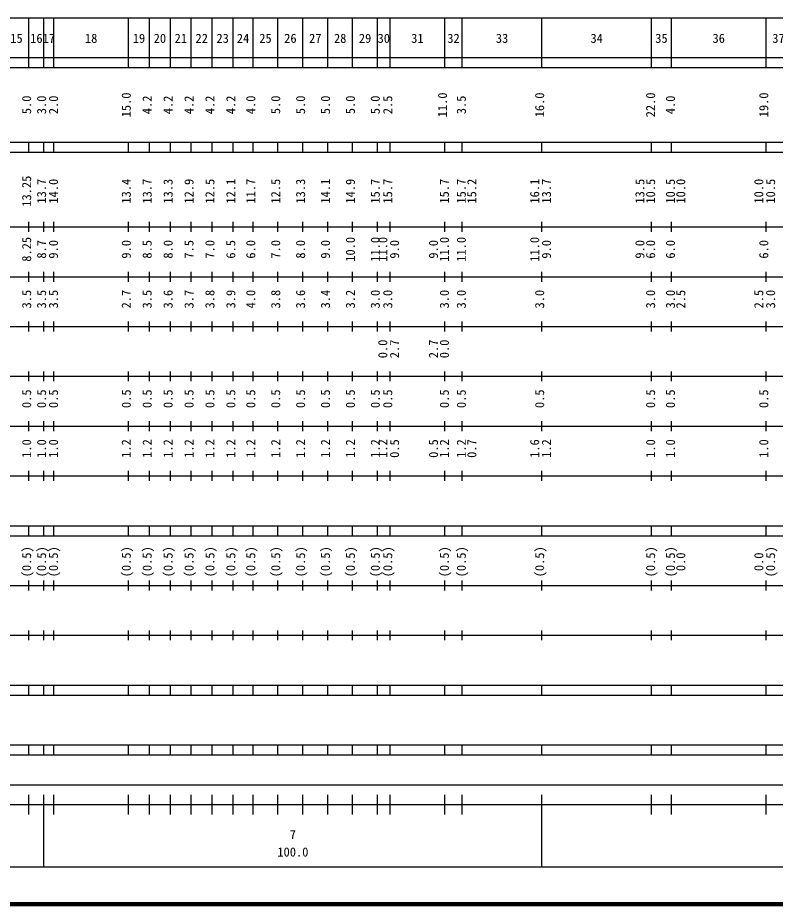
# Model space of a CAD drawing. Units: millimetres on the paper, enlarged 1000 times. Extents: x 40000 to 680000, y 20000 to 380000.
# Drawn here: x 262755 to 414854, y 20000 to 198000 of the extents above; entities that cross this region are included whole.
import ezdxf
from ezdxf.enums import TextEntityAlignment as Align

# ---------------------------------------------------------------- set-up
doc = ezdxf.new("R2010")
doc.units = ezdxf.units.MM
doc.header["$LTSCALE"] = 1000
doc.layers.add('M-TTL', color=2, linetype='Continuous', lineweight=140)
doc.layers.add('M-TTL-BAND', color=7, linetype='Continuous', lineweight=25)
doc.styles.add('ＭＳ ゴシック', font='')
doc.styles.get('ＭＳ ゴシック').set_extended_font_data('MS Gothic')

msp = doc.modelspace()

# ---------------------------------------------------------------- linework, layer by layer
at = {"layer": 'M-TTL'}
msp.add_line((40000, 20000), (680000, 20000), dxfattribs=at)
at = {"layer": 'M-TTL-BAND'}
for p, q in [((68000, 198000), (579000, 198000)), ((265000, 188000), (265000, 198000)), ((268000, 188000), (268000, 198000)), ((270000, 188000), (270000, 198000)), ((285000, 188000), (285000, 198000)), ((289200, 188000), (289200, 198000)), ((293400, 188000), (293400, 198000)), ((297600, 188000), (297600, 198000)), ((301800, 188000), (301800, 198000)), ((306000, 188000), (306000, 198000)), ((310000, 188000), (310000, 198000)), ((315000, 188000), (315000, 198000)), ((320000, 188000), (320000, 198000)), ((325000, 188000), (325000, 198000)), ((330000, 188000), (330000, 198000)), ((335000, 188000), (335000, 198000)), ((337500, 188000), (337500, 198000)), ((348500, 188000), (348500, 198000)), ((352000, 188000), (352000, 198000)), ((368000, 188000), (368000, 198000)), ((390000, 188000), (390000, 198000)), ((394000, 188000), (394000, 198000)), ((413000, 188000), (413000, 198000)), ((40000, 190000), (579000, 190000)), ((40000, 188000), (579000, 188000)), ((40000, 173000), (579000, 173000)), ((265000, 171000), (265000, 173000)), ((268000, 171000), (268000, 173000)), ((270000, 171000), (270000, 173000)), ((285000, 171000), (285000, 173000)), ((289200, 171000), (289200, 173000)), ((293400, 171000), (293400, 173000)), ((297600, 171000), (297600, 173000)), ((301800, 171000), (301800, 173000)), ((306000, 171000), (306000, 173000)), ((310000, 171000), (310000, 173000)), ((315000, 171000), (315000, 173000)), ((320000, 171000), (320000, 173000)), ((325000, 171000), (325000, 173000)), ((330000, 171000), (330000, 173000)), ((335000, 171000), (335000, 173000)), ((337500, 171000), (337500, 173000)), ((348500, 171000), (348500, 173000)), ((352000, 171000), (352000, 173000)), ((368000, 171000), (368000, 173000)), ((390000, 171000), (390000, 173000)), ((394000, 171000), (394000, 173000)), ((413000, 171000), (413000, 173000)), ((40000, 171000), (579000, 171000)), ((265000, 155000), (265000, 157000)), ((268000, 155000), (268000, 157000)), ((270000, 155000), (270000, 157000)), ((285000, 155000), (285000, 157000)), ((289200, 155000), (289200, 157000)), ((293400, 155000), (293400, 157000)), ((297600, 155000), (297600, 157000)), ((301800, 155000), (301800, 157000)), ((306000, 155000), (306000, 157000)), ((310000, 155000), (310000, 157000)), ((315000, 155000), (315000, 157000)), ((320000, 155000), (320000, 157000)), ((325000, 155000), (325000, 157000)), ((330000, 155000), (330000, 157000)), ((335000, 155000), (335000, 157000)), ((337500, 155000), (337500, 157000)), ((348500, 155000), (348500, 157000)), ((352000, 155000), (352000, 157000)), ((368000, 155000), (368000, 157000)), ((390000, 155000), (390000, 157000)), ((394000, 155000), (394000, 157000)), ((413000, 155000), (413000, 157000)), ((40000, 156000), (579000, 156000)), ((46000, 146000), (579000, 146000)), ((265000, 145000), (265000, 147000)), ((268000, 145000), (268000, 147000)), ((270000, 145000), (270000, 147000)), ((285000, 145000), (285000, 147000)), ((289200, 145000), (289200, 147000)), ((293400, 145000), (293400, 147000)), ((297600, 145000), (297600, 147000)), ((301800, 145000), (301800, 147000)), ((306000, 145000), (306000, 147000)), ((310000, 145000), (310000, 147000)), ((315000, 145000), (315000, 147000)), ((320000, 145000), (320000, 147000)), ((325000, 145000), (325000, 147000)), ((330000, 145000), (330000, 147000)), ((335000, 145000), (335000, 147000)), ((337500, 145000), (337500, 147000)), ((348500, 145000), (348500, 147000)), ((352000, 145000), (352000, 147000)), ((368000, 145000), (368000, 147000)), ((390000, 145000), (390000, 147000)), ((394000, 145000), (394000, 147000)), ((413000, 145000), (413000, 147000)), ((52000, 136000), (579000, 136000)), ((265000, 135000), (265000, 137000)), ((268000, 135000), (268000, 137000)), ((270000, 135000), (270000, 137000)), ((285000, 135000), (285000, 137000)), ((289200, 135000), (289200, 137000)), ((293400, 135000), (293400, 137000)), ((297600, 135000), (297600, 137000)), ((301800, 135000), (301800, 137000)), ((306000, 135000), (306000, 137000)), ((310000, 135000), (310000, 137000)), ((315000, 135000), (315000, 137000)), ((320000, 135000), (320000, 137000)), ((325000, 135000), (325000, 137000)), ((330000, 135000), (330000, 137000)), ((335000, 135000), (335000, 137000)), ((337500, 135000), (337500, 137000)), ((348500, 135000), (348500, 137000)), ((352000, 135000), (352000, 137000)), ((368000, 135000), (368000, 137000)), ((390000, 135000), (390000, 137000)), ((394000, 135000), (394000, 137000)), ((413000, 135000), (413000, 137000)), ((265000, 125000), (265000, 127000)), ((268000, 125000), (268000, 127000)), ((270000, 125000), (270000, 127000)), ((285000, 125000), (285000, 127000)), ((289200, 125000), (289200, 127000)), ((293400, 125000), (293400, 127000)), ((297600, 125000), (297600, 127000)), ((301800, 125000), (301800, 127000)), ((306000, 125000), (306000, 127000)), ((310000, 125000), (310000, 127000)), ((315000, 125000), (315000, 127000)), ((320000, 125000), (320000, 127000)), ((325000, 125000), (325000, 127000)), ((330000, 125000), (330000, 127000)), ((335000, 125000), (335000, 127000)), ((337500, 125000), (337500, 127000)), ((348500, 125000), (348500, 127000)), ((352000, 125000), (352000, 127000)), ((368000, 125000), (368000, 127000)), ((390000, 125000), (390000, 127000)), ((394000, 125000), (394000, 127000)), ((413000, 125000), (413000, 127000)), ((46000, 126000), (579000, 126000)), ((52000, 116000), (579000, 116000)), ((265000, 115000), (265000, 117000)), ((268000, 115000), (268000, 117000)), ((270000, 115000), (270000, 117000)), ((285000, 115000), (285000, 117000)), ((289200, 115000), (289200, 117000)), ((293400, 115000), (293400, 117000)), ((297600, 115000), (297600, 117000)), ((301800, 115000), (301800, 117000)), ((306000, 115000), (306000, 117000)), ((310000, 115000), (310000, 117000)), ((315000, 115000), (315000, 117000)), ((320000, 115000), (320000, 117000)), ((325000, 115000), (325000, 117000)), ((330000, 115000), (330000, 117000)), ((335000, 115000), (335000, 117000)), ((337500, 115000), (337500, 117000)), ((348500, 115000), (348500, 117000)), ((352000, 115000), (352000, 117000)), ((368000, 115000), (368000, 117000)), ((390000, 115000), (390000, 117000)), ((394000, 115000), (394000, 117000)), ((413000, 115000), (413000, 117000)), ((265000, 105000), (265000, 107000)), ((268000, 105000), (268000, 107000)), ((270000, 105000), (270000, 107000)), ((285000, 105000), (285000, 107000)), ((289200, 105000), (289200, 107000)), ((293400, 105000), (293400, 107000)), ((297600, 105000), (297600, 107000)), ((301800, 105000), (301800, 107000)), ((306000, 105000), (306000, 107000)), ((310000, 105000), (310000, 107000)), ((315000, 105000), (315000, 107000)), ((320000, 105000), (320000, 107000)), ((325000, 105000), (325000, 107000)), ((330000, 105000), (330000, 107000)), ((335000, 105000), (335000, 107000)), ((337500, 105000), (337500, 107000)), ((348500, 105000), (348500, 107000)), ((352000, 105000), (352000, 107000)), ((368000, 105000), (368000, 107000)), ((390000, 105000), (390000, 107000)), ((394000, 105000), (394000, 107000)), ((413000, 105000), (413000, 107000)), ((46000, 106000), (579000, 106000)), ((40000, 96000), (579000, 96000)), ((265000, 94000), (265000, 96000)), ((268000, 94000), (268000, 96000)), ((270000, 94000), (270000, 96000)), ((285000, 94000), (285000, 96000)), ((289200, 94000), (289200, 96000)), ((293400, 94000), (293400, 96000)), ((297600, 94000), (297600, 96000)), ((301800, 94000), (301800, 96000)), ((306000, 94000), (306000, 96000)), ((310000, 94000), (310000, 96000)), ((315000, 94000), (315000, 96000)), ((320000, 94000), (320000, 96000)), ((325000, 94000), (325000, 96000)), ((330000, 94000), (330000, 96000)), ((335000, 94000), (335000, 96000)), ((337500, 94000), (337500, 96000)), ((348500, 94000), (348500, 96000)), ((352000, 94000), (352000, 96000)), ((368000, 94000), (368000, 96000)), ((390000, 94000), (390000, 96000)), ((394000, 94000), (394000, 96000)), ((413000, 94000), (413000, 96000)), ((40000, 94000), (579000, 94000)), ((49000, 84000), (579000, 84000)), ((265000, 83000), (265000, 85000)), ((268000, 83000), (268000, 85000)), ((270000, 83000), (270000, 85000)), ((285000, 83000), (285000, 85000)), ((289200, 83000), (289200, 85000)), ((293400, 83000), (293400, 85000)), ((297600, 83000), (297600, 85000)), ((301800, 83000), (301800, 85000)), ((306000, 83000), (306000, 85000)), ((310000, 83000), (310000, 85000)), ((315000, 83000), (315000, 85000)), ((320000, 83000), (320000, 85000)), ((325000, 83000), (325000, 85000)), ((330000, 83000), (330000, 85000)), ((335000, 83000), (335000, 85000)), ((337500, 83000), (337500, 85000)), ((348500, 83000), (348500, 85000)), ((352000, 83000), (352000, 85000)), ((368000, 83000), (368000, 85000)), ((390000, 83000), (390000, 85000)), ((394000, 83000), (394000, 85000)), ((413000, 83000), (413000, 85000)), ((265000, 73000), (265000, 75000)), ((268000, 73000), (268000, 75000)), ((270000, 73000), (270000, 75000)), ((285000, 73000), (285000, 75000)), ((289200, 73000), (289200, 75000)), ((293400, 73000), (293400, 75000)), ((297600, 73000), (297600, 75000)), ((301800, 73000), (301800, 75000)), ((306000, 73000), (306000, 75000)), ((310000, 73000), (310000, 75000)), ((315000, 73000), (315000, 75000)), ((320000, 73000), (320000, 75000)), ((325000, 73000), (325000, 75000)), ((330000, 73000), (330000, 75000)), ((335000, 73000), (335000, 75000)), ((337500, 73000), (337500, 75000)), ((348500, 73000), (348500, 75000)), ((352000, 73000), (352000, 75000)), ((368000, 73000), (368000, 75000)), ((390000, 73000), (390000, 75000)), ((394000, 73000), (394000, 75000)), ((413000, 73000), (413000, 75000)), ((40000, 74000), (579000, 74000)), ((40000, 64000), (579000, 64000)), ((265000, 62000), (265000, 64000)), ((268000, 62000), (268000, 64000)), ((270000, 62000), (270000, 64000)), ((285000, 62000), (285000, 64000)), ((289200, 62000), (289200, 64000)), ((293400, 62000), (293400, 64000)), ((297600, 62000), (297600, 64000)), ((301800, 62000), (301800, 64000)), ((306000, 62000), (306000, 64000)), ((310000, 62000), (310000, 64000)), ((315000, 62000), (315000, 64000)), ((320000, 62000), (320000, 64000)), ((325000, 62000), (325000, 64000)), ((330000, 62000), (330000, 64000)), ((335000, 62000), (335000, 64000)), ((337500, 62000), (337500, 64000)), ((348500, 62000), (348500, 64000)), ((352000, 62000), (352000, 64000)), ((368000, 62000), (368000, 64000)), ((390000, 62000), (390000, 64000)), ((394000, 62000), (394000, 64000)), ((413000, 62000), (413000, 64000)), ((40000, 62000), (579000, 62000)), ((40000, 52000), (579000, 52000)), ((265000, 50000), (265000, 52000)), ((268000, 50000), (268000, 52000)), ((270000, 50000), (270000, 52000)), ((285000, 50000), (285000, 52000)), ((289200, 50000), (289200, 52000)), ((293400, 50000), (293400, 52000)), ((297600, 50000), (297600, 52000)), ((301800, 50000), (301800, 52000)), ((306000, 50000), (306000, 52000)), ((310000, 50000), (310000, 52000)), ((315000, 50000), (315000, 52000)), ((320000, 50000), (320000, 52000)), ((325000, 50000), (325000, 52000)), ((330000, 50000), (330000, 52000)), ((335000, 50000), (335000, 52000)), ((337500, 50000), (337500, 52000)), ((348500, 50000), (348500, 52000)), ((352000, 50000), (352000, 52000)), ((368000, 50000), (368000, 52000)), ((390000, 50000), (390000, 52000)), ((394000, 50000), (394000, 52000)), ((413000, 50000), (413000, 52000)), ((40000, 50000), (579000, 50000)), ((71000, 44000), (565000, 44000)), ((265000, 38000), (265000, 42000)), ((268000, 27500), (268000, 42000)), ((270000, 38000), (270000, 42000)), ((285000, 38000), (285000, 42000)), ((289200, 38000), (289200, 42000)), ((293400, 38000), (293400, 42000)), ((297600, 38000), (297600, 42000)), ((301800, 38000), (301800, 42000)), ((306000, 38000), (306000, 42000)), ((310000, 38000), (310000, 42000)), ((315000, 38000), (315000, 42000)), ((320000, 38000), (320000, 42000)), ((325000, 38000), (325000, 42000)), ((330000, 38000), (330000, 42000)), ((335000, 38000), (335000, 42000)), ((337500, 38000), (337500, 42000)), ((348500, 38000), (348500, 42000)), ((352000, 38000), (352000, 42000)), ((368000, 27500), (368000, 42000)), ((390000, 38000), (390000, 42000)), ((394000, 38000), (394000, 42000)), ((413000, 38000), (413000, 42000)), ((40000, 40000), (579000, 40000)), ((68000, 27500), (579000, 27500))]:
    msp.add_line(p, q, dxfattribs=at)

# ---------------------------------------------------------------- texts
at = {"layer": 'M-TTL-BAND', "style": 'ＭＳ ゴシック'}
for s, p in [('15', (262500, 192405)), ('16', (266500, 192405)), ('17', (269000, 192405)), ('18', (277500, 192405)), ('19', (287100, 192405)), ('20', (291300, 192405)), ('21', (295500, 192405)), ('22', (299700, 192405)), ('23', (303900, 192405)), ('24', (308000, 192405)), ('25', (312500, 192405)), ('26', (317500, 192405)), ('27', (322500, 192405)), ('28', (327500, 192405)), ('29', (332500, 192405)), ('30', (336250, 192405)), ('31', (343000, 192405)), ('32', (350250, 192405)), ('33', (360000, 192405)), ('34', (379000, 192405)), ('35', (392000, 192405)), ('36', (403500, 192405)), ('37', (415500, 192405)), ('7', (318000, 32523)), ('100.0', (318000, 29033))]:
    msp.add_text(s, height=1833, dxfattribs=at).set_placement(p, align=Align.BOTTOM_CENTER)
for s, p in [('5.0', (266000, 180500)), ('3.0', (269000, 180500)), ('2.0', (271389, 180500)), ('15.0', (286000, 180500)), ('4.2', (290200, 180500)), ('4.2', (294400, 180500)), ('4.2', (298600, 180500)), ('4.2', (302800, 180500)), ('4.2', (307000, 180500)), ('4.0', (311000, 180500)), ('5.0', (316000, 180500)), ('5.0', (321000, 180500)), ('5.0', (326000, 180500)), ('5.0', (331000, 180500)), ('5.0', (336000, 180500)), ('2.5', (338500, 180500)), ('11.0', (349500, 180500)), ('3.5', (353274, 180500)), ('16.0', (369000, 180500)), ('22.0', (391275, 180500)), ('4.0', (395263, 180500)), ('19.0', (414000, 180500)), ('13.25', (266000, 163174)), ('13.4', (286000, 163174)), ('12.1', (307000, 163174)), ('14.1', (326000, 163174)), ('15.2', (355385, 163174)), ('16.1', (368000, 163174)), ('13.7', (269000, 163174)), ('14.0', (271389, 163174)), ('13.7', (290200, 163174)), ('13.3', (294400, 163174)), ('12.9', (298600, 163174)), ('12.5', (302800, 163174)), ('11.7', (311000, 163174)), ('12.5', (316000, 163174)), ('13.3', (321000, 163174)), ('14.9', (331000, 163174)), ('15.7', (336000, 163174)), ('15.7', (338500, 163174)), ('15.7', (349869, 163174)), ('15.7', (353274, 163174)), ('13.7', (370370, 163174)), ('13.5', (389127, 163174)), ('10.5', (391275, 163174)), ('10.5', (395263, 163174)), ('10.0', (397333, 163174)), ('10.0', (413000, 163174)), ('10.5', (415370, 163174)), ('8.25', (266000, 151500)), ('8.7', (269000, 151500)), ('9.0', (271389, 151500)), ('9.0', (286000, 151500)), ('8.5', (290200, 151500)), ('8.0', (294400, 151500)), ('7.5', (298600, 151500)), ('7.0', (302800, 151500)), ('6.5', (307000, 151500)), ('6.0', (311000, 151500)), ('7.0', (316000, 151500)), ('8.0', (321000, 151500)), ('9.0', (326000, 151500)), ('10.0', (331000, 151500)), ('11.0', (336000, 151500)), ('11.0', (337500, 151500)), ('9.0', (339870, 151500)), ('9.0', (347684, 151500)), ('11.0', (349869, 151500)), ('11.0', (353274, 151500)), ('11.0', (368000, 151500)), ('9.0', (370370, 151500)), ('9.0', (389127, 151500)), ('6.0', (391275, 151500)), ('6.0', (395263, 151500)), ('6.0', (414000, 151500)), ('3.5', (266000, 141500)), ('3.5', (269000, 141500)), ('3.5', (271389, 141500)), ('2.7', (286000, 141500)), ('3.5', (290200, 141500)), ('3.6', (294400, 141500)), ('3.7', (298600, 141500)), ('3.8', (302800, 141500)), ('3.9', (307000, 141500)), ('4.0', (311000, 141500)), ('3.8', (316000, 141500)), ('3.6', (321000, 141500)), ('3.4', (326000, 141500)), ('3.2', (331000, 141500)), ('3.0', (336000, 141500)), ('3.0', (338500, 141500)), ('3.0', (349869, 141500)), ('3.0', (353274, 141500)), ('3.0', (369000, 141500)), ('3.0', (391275, 141500)), ('3.0', (395263, 141500)), ('2.5', (397333, 141500)), ('2.5', (413000, 141500)), ('3.0', (415370, 141500)), ('0.0', (337500, 131500)), ('2.7', (339870, 131500)), ('2.7', (347684, 131500)), ('0.0', (349869, 131500)), ('0.5', (266000, 121500)), ('0.5', (269000, 121500)), ('0.5', (271389, 121500)), ('0.5', (286000, 121500)), ('0.5', (290200, 121500)), ('0.5', (294400, 121500)), ('0.5', (298600, 121500)), ('0.5', (302800, 121500)), ('0.5', (307000, 121500)), ('0.5', (311000, 121500)), ('0.5', (316000, 121500)), ('0.5', (321000, 121500)), ('0.5', (326000, 121500)), ('0.5', (331000, 121500)), ('0.5', (336000, 121500)), ('0.5', (338500, 121500)), ('0.5', (349869, 121500)), ('0.5', (353274, 121500)), ('0.5', (369000, 121500)), ('0.5', (391275, 121500)), ('0.5', (395263, 121500)), ('0.5', (414000, 121500)), ('1.0', (266000, 111500)), ('1.0', (269000, 111500)), ('1.0', (271389, 111500)), ('1.2', (286000, 111500)), ('1.2', (290200, 111500)), ('1.2', (294400, 111500)), ('1.2', (298600, 111500)), ('1.2', (302800, 111500)), ('1.2', (307000, 111500)), ('1.2', (311000, 111500)), ('1.2', (316000, 111500)), ('1.2', (321000, 111500)), ('1.2', (326000, 111500)), ('1.2', (331000, 111500)), ('1.2', (336000, 111500)), ('1.2', (337500, 111500)), ('0.5', (339870, 111500)), ('0.5', (347684, 111500)), ('1.2', (349869, 111500)), ('1.2', (353274, 111500)), ('0.7', (355385, 111500)), ('1.6', (368000, 111500)), ('1.2', (370370, 111500)), ('1.0', (391275, 111500)), ('1.0', (395263, 111500)), ('1.0', (414000, 111500)), ('(0.5)', (266000, 88764)), ('(0.5)', (269000, 88764)), ('(0.5)', (271389, 88764)), ('(0.5)', (286000, 88764)), ('(0.5)', (290200, 88764)), ('(0.5)', (294400, 88764)), ('(0.5)', (298600, 88764)), ('(0.5)', (302800, 88764)), ('(0.5)', (307000, 88764)), ('(0.5)', (311000, 88764)), ('(0.5)', (316000, 88764)), ('(0.5)', (321000, 88764)), ('(0.5)', (326000, 88764)), ('(0.5)', (331000, 88764)), ('(0.5)', (336000, 88764)), ('(0.5)', (338500, 88764)), ('(0.5)', (349869, 88764)), ('(0.5)', (353274, 88764)), ('(0.5)', (369000, 88764)), ('(0.5)', (391275, 88764)), ('(0.5)', (395263, 88764)), ('(0.5)', (415370, 88764)), ('0.0', (397333, 88764)), ('0.0', (413000, 88764))]:
    msp.add_text(s, height=1833, rotation=90, dxfattribs=at).set_placement(p, align=Align.BOTTOM_CENTER)

doc.saveas('drawing.dxf')
